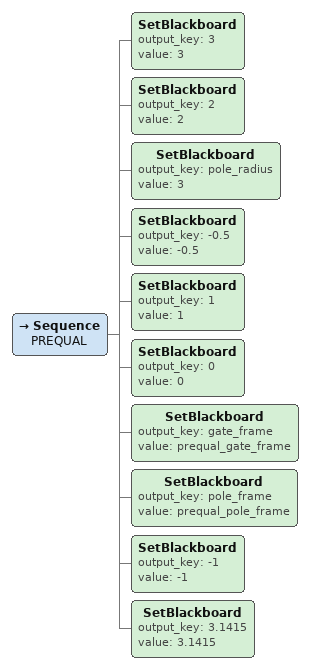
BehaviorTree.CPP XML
<Sequence name="PREQUAL">
    <SetBlackboard output_key="3" value="3"/>
    <SetBlackboard output_key="2" value="2"/>
    <SetBlackboard output_key="pole_radius" value="3"/>
    <SetBlackboard output_key="-0.5" value="-0.5"/>
    <SetBlackboard output_key="1" value="1"/>
    <SetBlackboard output_key="0" value="0"/>
    <SetBlackboard output_key="gate_frame" value="prequal_gate_frame"/>
    <SetBlackboard output_key="pole_frame" value="prequal_pole_frame"/>
    <SetBlackboard output_key="-1" value="-1"/>
    <SetBlackboard output_key="3.1415" value="3.1415"/>
</Sequence>
